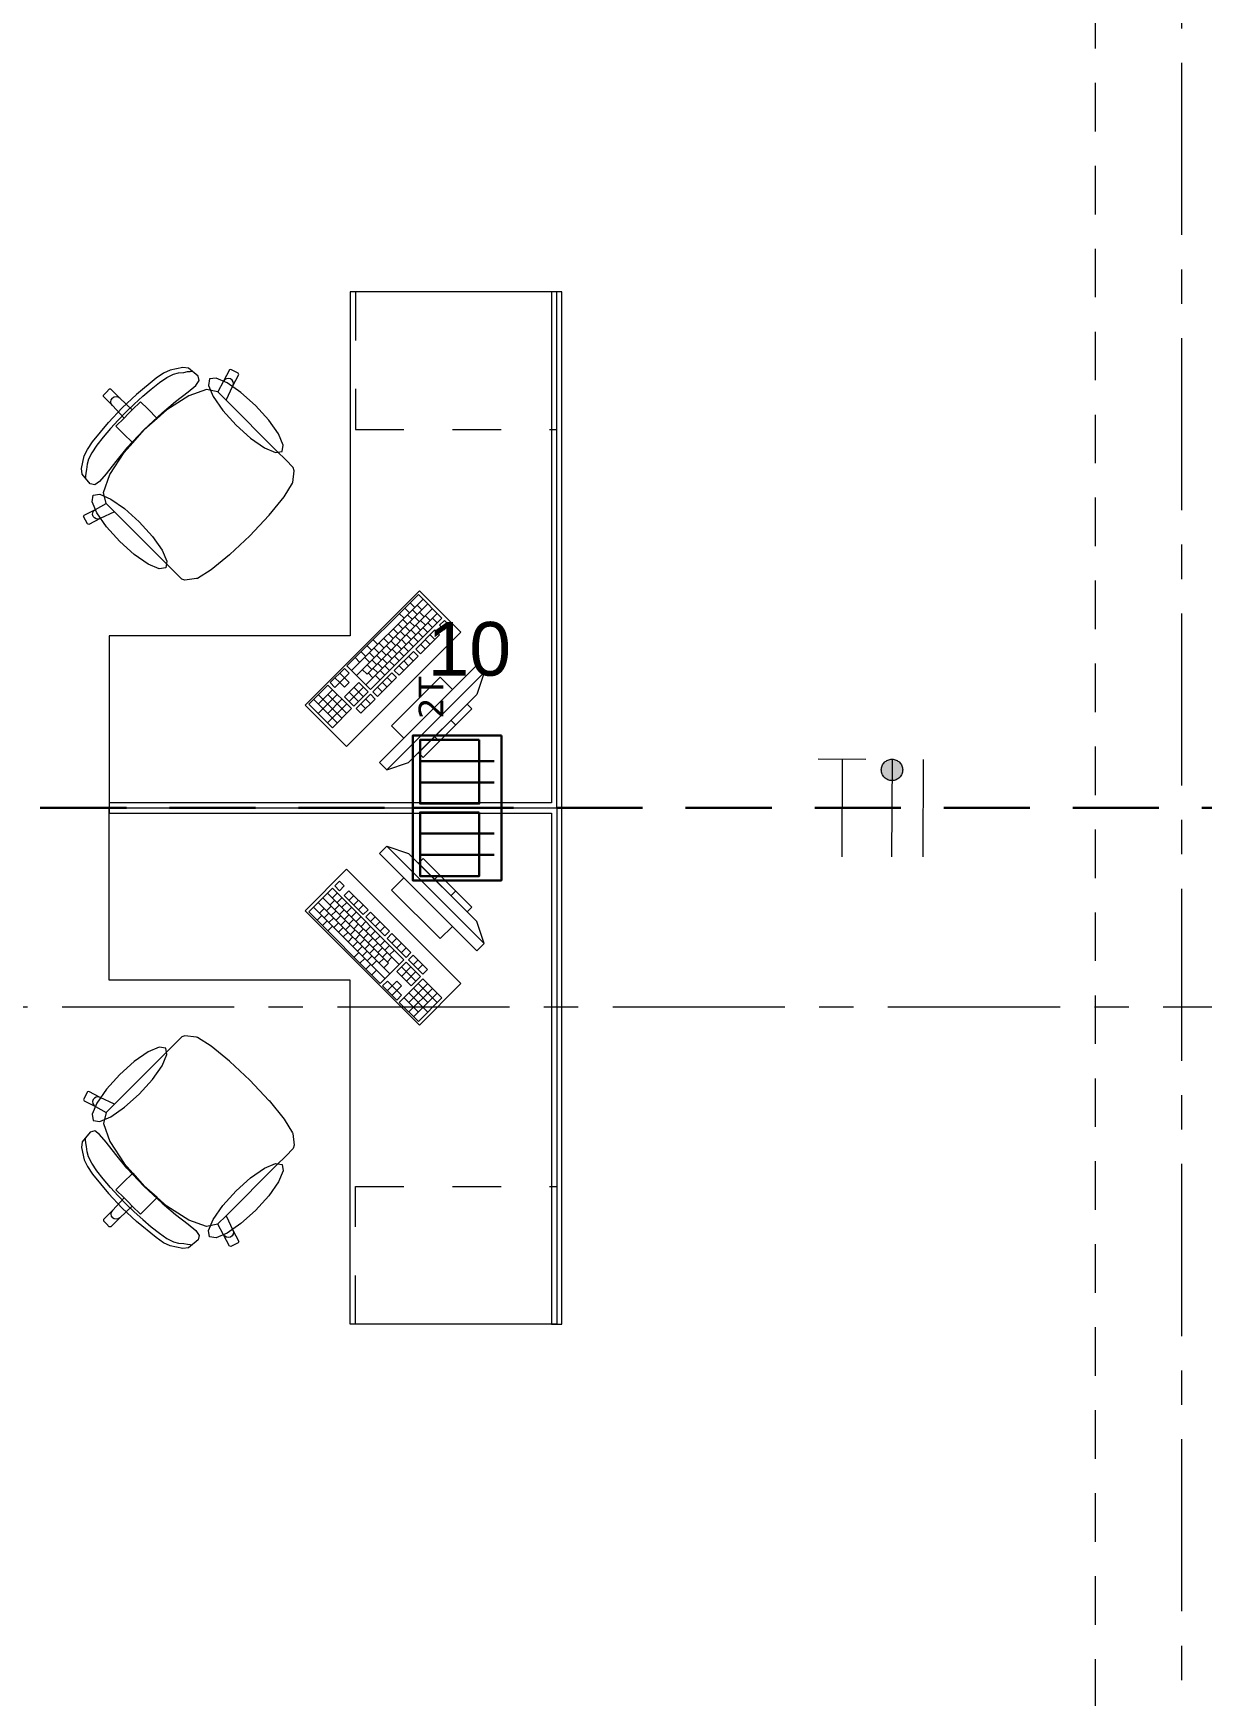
# Model space of a CAD drawing. Header units: inches. Extents: x -19 to 5698, y -728 to 92.
# Drawn here: x 211.983 to 215.378, y 32.405 to 37.236 of the extents above; entities that cross this region are included whole.
import ezdxf

# ---------------------------------------------------------------- set-up
doc = ezdxf.new("R2010")
doc.units = ezdxf.units.IN
doc.header["$MEASUREMENT"] = 0
for name, pattern in [('HIDDEN', [0.375, 0.25, -0.125]), ('Hidden Line', [0.195611, 0.141111, -0.0545]), ('Punto & Raya', [0.65, 0.5, -0.075, 0, -0.075]), ('Rayas', [0.282222, 0.141111, -0.141111]), ('RAYITAS', [0.375, 0.25, -0.125])]:
    doc.linetypes.add(name, pattern=pattern)
doc.layers.get('0').update_dxf_attribs({"color": 61})
for name, color, linetype, lineweight in [('00 conduct tomacorr', 120, 'HIDDEN', 30), ('00 IE LUZ EMERGENCIA', 253, 'Continuous', 0), ('T-TECHO-E', 150, 'Continuous', 20), ('TOMACORRIENTE', 22, 'RAYITAS', 9)]:
    doc.layers.add(name, color=color, linetype=linetype, lineweight=lineweight)
for name, color, linetype in [('02 _ ARQ _ ALB _ Ejes Generales', 251, 'Continuous'), ('08 _ STR _ EXT _ 09 Vigas', 251, 'Continuous'), ('Interior - Mobiliario', 7, 'Continuous'), ('Marcador - Secciones', 7, 'Continuous')]:
    doc.layers.add(name, color=color, linetype=linetype)
doc.styles.add('Annotative', font='arial.ttf')

# ---------------------------------------------------------------- blocks, each defined once
blk = doc.blocks.new('CAJA POP UP 6 MODULOS')
at = {"layer": '00 conduct tomacorr', "linetype": 'Continuous'}
for p, q in [((-0.095, -0.165), (-0.095, -0.0151)), ((-0.052, -0.165), (-0.052, -0.0151)), ((0.052, -0.165), (0.052, -0.0151)), ((0.095, -0.165), (0.095, -0.0151)), ((0, -0.165), (0, -0.18))]:
    blk.add_line(p, q, dxfattribs=at)
for points in [[(-0.147, 0), (0.147, 0), (0.147, -0.18), (-0.147, -0.18)], [(0, 0), (0.147, 0), (0.147, -0.18), (0, -0.18)]]:
    blk.add_lwpolyline(points, close=True, dxfattribs=at)
for points in [[(-0.138, -0.045), (-0.009, -0.045), (-0.009, -0.165), (-0.138, -0.165), (-0.138, -0.045)], [(0.009, -0.045), (0.138, -0.045), (0.138, -0.165), (0.009, -0.165), (0.009, -0.045)]]:
    blk.add_lwpolyline(points, dxfattribs=at)
at = {"color": 1, "insert": (-0.1807, -0.168), "char_height": 0.05, "attachment_point": 1, "rotation": 180}
blk.add_mtext_dynamic_manual_height_columns('{\\fVerdana|b0|i0|c0|p34;2T}', width=0.000481, gutter_width=0.1561, heights=[0], dxfattribs=at)
blk = doc.blocks.new('a')
at = {"layer": 'TOMACORRIENTE', "ltscale": 0.05}
h = blk.add_hatch(color=4, dxfattribs=at)
edge = h.paths.add_edge_path()
edge.add_arc((0, 0.0752), 0.0211, 0, 360)
at = {"layer": 'TOMACORRIENTE', "color": 4}
for p, q in [((-0.1455, 0.0963), (-0.0515, 0.0963)), ((-0.0985, 0.0963), (-0.0985, -0.0966)), ((0, 0.0963), (0, -0.0963)), ((0.0623, -0.0963), (0.0623, 0.0963))]:
    blk.add_line(p, q, dxfattribs=at)
blk.add_circle((0, 0.0752), 0.0211, dxfattribs=at)
blk = doc.blocks.new('CABLE 3FACE')
at = {"layer": 'T-TECHO-E', "rotation": 59.94170052614085}
blk.add_blockref('a', (0, 0), dxfattribs=at)

msp = doc.modelspace()

# ---------------------------------------------------------------- linework, layer by layer
at = {"layer": '00 conduct tomacorr'}
msp.add_line((206.7537, 34.9847), (230.7078, 34.9847), dxfattribs=at)
at = {"layer": '02 _ ARQ _ ALB _ Ejes Generales', "color": 251, "linetype": 'Punto & Raya', "lineweight": 13, "true_color": 0x636466}
msp.add_line((215.32, 3.05), (215.32, 44.9), dxfattribs=at)
at = {"layer": '08 _ STR _ EXT _ 09 Vigas', "color": 251, "linetype": 'Hidden Line', "lineweight": 13, "true_color": 0x636466}
msp.add_line((215.07, 30.2), (215.07, 39.4), dxfattribs=at)
at = {"layer": 'Interior - Mobiliario', "color": 175, "linetype": 'Rayas', "lineweight": 13}
for p, q in [((212.9191, 36.4847), (212.9191, 36.0847)), ((212.9191, 36.0847), (213.5041, 36.0847)), ((212.9191, 33.4847), (212.9191, 33.8847)), ((212.9191, 33.8847), (213.5041, 33.8847))]:
    msp.add_line(p, q, dxfattribs=at)
at = {"layer": 'Interior - Mobiliario', "color": 175, "linetype": 'Continuous', "lineweight": 13}
for p, q in [((213.5191, 36.4847), (213.4891, 36.4847)), ((213.4891, 36.4847), (213.4891, 34.9997)), ((213.5191, 34.9997), (213.5191, 36.4847)), ((212.3619, 36.2484), (212.3402, 36.2335)), ((212.3812, 36.2573), (212.3619, 36.2484)), ((212.3716, 36.2357), (212.3904, 36.2457)), ((212.4173, 36.2651), (212.3812, 36.2573)), ((212.3904, 36.2457), (212.4052, 36.2496)), ((212.4052, 36.2496), (212.4206, 36.2508)), ((212.4341, 36.2632), (212.4173, 36.2651)), ((212.4206, 36.2508), (212.4313, 36.2528)), ((212.4313, 36.2528), (212.4394, 36.2536)), ((212.4619, 36.24), (212.4341, 36.2632)), ((212.4394, 36.2536), (212.4439, 36.2544)), ((212.4653, 36.2271), (212.4619, 36.24)), ((212.5533, 36.258), (212.5363, 36.2249)), ((212.5573, 36.2594), (212.5533, 36.258)), ((212.5787, 36.2486), (212.5573, 36.2594)), ((212.563, 36.2114), (212.58, 36.2445)), ((212.58, 36.2445), (212.5787, 36.2486)), ((212.187, 36.1848), (212.1955, 36.1933)), ((212.2041, 36.2019), (212.1955, 36.1933)), ((212.2083, 36.2019), (212.2041, 36.2019)), ((212.2344, 36.1758), (212.2083, 36.2019)), ((212.3402, 36.2335), (212.2835, 36.1866)), ((212.3012, 36.1811), (212.3259, 36.2023)), ((212.3259, 36.2023), (212.3497, 36.2209)), ((212.3497, 36.2209), (212.3716, 36.2357)), ((212.3969, 36.1663), (212.433, 36.1942)), ((212.433, 36.1942), (212.4553, 36.2128)), ((212.487, 36.2014), (212.4351, 36.183)), ((212.4553, 36.2128), (212.4653, 36.2271)), ((212.519, 36.1939), (212.487, 36.2014)), ((212.5363, 36.2249), (212.519, 36.1939)), ((212.5192, 36.1939), (212.519, 36.1939)), ((212.5192, 36.1939), (212.5434, 36.1697)), ((212.54, 36.2296), (212.5363, 36.2249)), ((212.5451, 36.2324), (212.54, 36.2296)), ((212.5434, 36.1697), (212.563, 36.2114)), ((212.5509, 36.2332), (212.5451, 36.2324)), ((212.5566, 36.2316), (212.5509, 36.2332)), ((212.5611, 36.228), (212.5566, 36.2316)), ((212.564, 36.2229), (212.5611, 36.228)), ((212.563, 36.2114), (212.5646, 36.2171)), ((212.5646, 36.2171), (212.564, 36.2229)), ((212.187, 36.1805), (212.187, 36.1848)), ((212.2131, 36.1544), (212.187, 36.1805)), ((212.2022, 36.1053), (212.2413, 36.1475)), ((212.2087, 36.165), (212.2099, 36.1708)), ((212.2098, 36.1593), (212.2087, 36.165)), ((212.2131, 36.1544), (212.2098, 36.1593)), ((212.2099, 36.1708), (212.2132, 36.1757)), ((212.2471, 36.1179), (212.2131, 36.1544)), ((212.2181, 36.179), (212.2132, 36.1757)), ((212.2238, 36.1801), (212.2181, 36.179)), ((212.2296, 36.179), (212.2238, 36.1801)), ((212.2344, 36.1758), (212.2296, 36.179)), ((212.271, 36.1418), (212.2344, 36.1758)), ((212.2835, 36.1866), (212.2413, 36.1475)), ((212.2531, 36.1358), (212.2766, 36.1586)), ((212.2946, 36.1654), (212.271, 36.1418)), ((212.2766, 36.1586), (212.3012, 36.1811)), ((212.3157, 36.1443), (212.2946, 36.1654)), ((212.3431, 36.1169), (212.3157, 36.1443)), ((212.3576, 36.1335), (212.3969, 36.1663)), ((212.4351, 36.183), (212.3713, 36.1417)), ((212.6913, 36.0218), (212.5434, 36.1697)), ((212.1554, 36.0486), (212.2022, 36.1053)), ((212.2303, 36.1123), (212.2077, 36.0877)), ((212.2234, 36.0943), (212.2471, 36.1179)), ((212.2446, 36.0731), (212.2234, 36.0943)), ((212.2531, 36.1358), (212.2303, 36.1123)), ((212.2471, 36.1179), (212.259, 36.1299)), ((212.271, 36.1418), (212.259, 36.1299)), ((212.3048, 36.0841), (212.3576, 36.1335)), ((212.3431, 36.1169), (212.3053, 36.0836)), ((212.3713, 36.1417), (212.3431, 36.1169)), ((212.1405, 36.0269), (212.1554, 36.0486)), ((212.1866, 36.0629), (212.168, 36.0391)), ((212.2077, 36.0877), (212.1866, 36.0629)), ((212.272, 36.0457), (212.2446, 36.0731)), ((212.2472, 36.0176), (212.272, 36.0457)), ((212.3048, 36.0841), (212.2553, 36.0313)), ((212.272, 36.0457), (212.3053, 36.0836)), ((212.1238, 35.9716), (212.1315, 36.0077)), ((212.1315, 36.0077), (212.1405, 36.0269)), ((212.1432, 35.9985), (212.1393, 35.9837)), ((212.1531, 36.0173), (212.1432, 35.9985)), ((212.168, 36.0391), (212.1531, 36.0173)), ((212.2058, 35.9538), (212.2472, 36.0176)), ((212.2553, 36.0313), (212.2226, 35.992)), ((212.7168, 35.9963), (212.6913, 36.0218)), ((212.1256, 35.9548), (212.1238, 35.9716)), ((212.1488, 35.9269), (212.1256, 35.9548)), ((212.1353, 35.9495), (212.1345, 35.945)), ((212.1361, 35.9576), (212.1353, 35.9495)), ((212.1381, 35.9683), (212.1361, 35.9576)), ((212.1393, 35.9837), (212.1381, 35.9683)), ((212.1947, 35.9558), (212.1761, 35.9335)), ((212.1875, 35.9018), (212.2058, 35.9538)), ((212.2226, 35.992), (212.1947, 35.9558)), ((212.7388, 35.9743), (212.7168, 35.9963)), ((212.7376, 35.9311), (212.7416, 35.965)), ((212.7416, 35.965), (212.7388, 35.9743)), ((212.1617, 35.9235), (212.1488, 35.9269)), ((212.1761, 35.9335), (212.1617, 35.9235)), ((212.1949, 35.8699), (212.1875, 35.9018)), ((212.7118, 35.889), (212.7368, 35.929)), ((212.7368, 35.929), (212.7376, 35.9311)), ((212.1308, 35.8356), (212.1639, 35.8525)), ((212.1593, 35.8489), (212.1639, 35.8525)), ((212.1639, 35.8525), (212.1949, 35.8699)), ((212.195, 35.8696), (212.1949, 35.8699)), ((212.195, 35.8696), (212.2192, 35.8454)), ((212.6683, 35.8353), (212.7118, 35.889)), ((212.1295, 35.8315), (212.1308, 35.8356)), ((212.1403, 35.8101), (212.1295, 35.8315)), ((212.1443, 35.8089), (212.1403, 35.8101)), ((212.1774, 35.8258), (212.1443, 35.8089)), ((212.1557, 35.8379), (212.1564, 35.8438)), ((212.1573, 35.8323), (212.1557, 35.8379)), ((212.1564, 35.8438), (212.1593, 35.8489)), ((212.1609, 35.8277), (212.1573, 35.8323)), ((212.166, 35.8249), (212.1609, 35.8277)), ((212.1718, 35.8242), (212.166, 35.8249)), ((212.1774, 35.8258), (212.1718, 35.8242)), ((212.2192, 35.8454), (212.1774, 35.8258)), ((212.3671, 35.6976), (212.2192, 35.8454)), ((212.6127, 35.7761), (212.6676, 35.8345)), ((212.6676, 35.8345), (212.6683, 35.8353)), ((212.6127, 35.7761), (212.5544, 35.7213)), ((212.5536, 35.7206), (212.4999, 35.677)), ((212.5544, 35.7213), (212.5536, 35.7206)), ((212.3926, 35.672), (212.3671, 35.6976)), ((212.4145, 35.6501), (212.3926, 35.672)), ((212.4999, 35.677), (212.4599, 35.6521)), ((212.4238, 35.6472), (212.4145, 35.6501)), ((212.4577, 35.6512), (212.4238, 35.6472)), ((212.4599, 35.6521), (212.4577, 35.6512)), ((213.1022, 35.6052), (212.8945, 35.3975)), ((213.1159, 35.5915), (212.9082, 35.3838)), ((213.1296, 35.5778), (212.9219, 35.37)), ((213.1433, 35.564), (212.9529, 35.3736)), ((213.0624, 35.5654), (213.0761, 35.5517)), ((213.0779, 35.5809), (213.0917, 35.5672)), ((213.0986, 35.5742), (213.1123, 35.5604)), ((213.1707, 35.5366), (213.1022, 35.6052)), ((213.157, 35.5503), (212.9493, 35.3426)), ((212.963, 35.3289), (213.1707, 35.5366)), ((213.0432, 35.5188), (213.0569, 35.5051)), ((213.0468, 35.5498), (213.0605, 35.5361)), ((213.057, 35.5326), (213.0707, 35.5189)), ((213.0709, 35.5465), (213.0846, 35.5327)), ((213.0777, 35.5258), (213.0914, 35.5121)), ((213.0847, 35.5603), (213.0984, 35.5466)), ((213.0915, 35.5397), (213.1052, 35.526)), ((213.0948, 35.5156), (213.1086, 35.5019)), ((213.1054, 35.5535), (213.1191, 35.5398)), ((213.1087, 35.5294), (213.1224, 35.5157)), ((213.1225, 35.5433), (213.1363, 35.5296)), ((213.1293, 35.5226), (213.143, 35.5089)), ((213.1432, 35.5365), (213.1569, 35.5228)), ((213.1776, 35.5298), (213.1638, 35.5159)), ((213.1638, 35.5159), (213.1775, 35.5022)), ((213.1775, 35.5022), (213.1913, 35.516)), ((213.1913, 35.516), (213.1776, 35.5298)), ((212.9706, 35.4736), (212.9843, 35.4599)), ((213.0016, 35.4772), (213.0154, 35.4635)), ((213.0155, 35.4911), (213.0292, 35.4774)), ((213.0223, 35.4704), (213.036, 35.4567)), ((213.0293, 35.5049), (213.0431, 35.4912)), ((213.0361, 35.4843), (213.0498, 35.4706)), ((213.05, 35.4981), (213.0637, 35.4844)), ((213.0533, 35.474), (213.067, 35.4603)), ((213.0638, 35.512), (213.0775, 35.4983)), ((213.0672, 35.4879), (213.0809, 35.4742)), ((213.0739, 35.4672), (213.0877, 35.4535)), ((213.081, 35.5017), (213.0947, 35.488)), ((213.0878, 35.4811), (213.1015, 35.4674)), ((213.1499, 35.5021), (213.0945, 35.4467)), ((213.1016, 35.4949), (213.1154, 35.4812)), ((213.1082, 35.433), (213.1636, 35.4883)), ((213.1155, 35.5088), (213.1292, 35.4951)), ((213.1222, 35.4744), (213.1359, 35.4607)), ((213.1361, 35.4882), (213.1498, 35.4745)), ((213.1636, 35.4883), (213.1499, 35.5021)), ((212.9187, 35.4217), (212.9324, 35.408)), ((212.936, 35.439), (212.9497, 35.4253)), ((212.9463, 35.4218), (212.96, 35.4081)), ((212.9533, 35.4563), (212.967, 35.4426)), ((212.9601, 35.4357), (212.9738, 35.422)), ((212.974, 35.4495), (212.9877, 35.4358)), ((212.9807, 35.4289), (212.9945, 35.4152)), ((212.9878, 35.4634), (213.0015, 35.4497)), ((212.9946, 35.4427), (213.0083, 35.429)), ((212.9979, 35.4186), (213.0116, 35.4049)), ((213.0084, 35.4566), (213.0221, 35.4429)), ((213.0118, 35.4325), (213.0255, 35.4188)), ((213.0256, 35.4463), (213.0393, 35.4326)), ((213.0876, 35.4397), (213.0322, 35.3844)), ((213.0324, 35.4257), (213.0461, 35.412)), ((213.0395, 35.4602), (213.0532, 35.4465)), ((213.0459, 35.3706), (213.1013, 35.426)), ((213.0462, 35.4395), (213.06, 35.4258)), ((213.0601, 35.4534), (213.0738, 35.4397)), ((213.0737, 35.4259), (213.0875, 35.4122)), ((213.1013, 35.426), (213.0876, 35.4397)), ((213.0945, 35.4467), (213.1082, 35.433)), ((213.1084, 35.4605), (213.1221, 35.4468)), ((212.8875, 35.3905), (212.846, 35.349)), ((212.8737, 35.3767), (212.8874, 35.363)), ((212.8874, 35.363), (212.9013, 35.3768)), ((212.9013, 35.3768), (212.8875, 35.3905)), ((212.8945, 35.3975), (212.963, 35.3289)), ((212.9392, 35.3873), (212.9529, 35.3736)), ((212.953, 35.4012), (212.9668, 35.3875)), ((212.9564, 35.3771), (212.9701, 35.3634)), ((212.9669, 35.415), (212.9806, 35.4013)), ((213.0253, 35.3774), (212.9699, 35.322)), ((212.9702, 35.3909), (212.9839, 35.3772)), ((212.977, 35.3703), (212.9907, 35.3566)), ((212.9841, 35.4048), (212.9978, 35.3911)), ((213.2718, 35.3999), (212.989, 35.117)), ((212.9909, 35.3842), (213.0046, 35.3704)), ((213.0047, 35.398), (213.0184, 35.3843)), ((213.0102, 35.0958), (213.2931, 35.3787)), ((213.0186, 35.4118), (213.0323, 35.3981)), ((213.039, 35.3637), (213.0253, 35.3774)), ((213.0322, 35.3844), (213.0459, 35.3706)), ((213.046, 35.3982), (213.0598, 35.3845)), ((213.0599, 35.4121), (213.0736, 35.3983)), ((213.2931, 35.3787), (213.2718, 35.3999)), ((213.2931, 35.3787), (213.2718, 35.315)), ((212.8391, 35.3421), (212.7837, 35.2867)), ((212.8528, 35.3284), (212.8112, 35.2868)), ((212.9076, 35.2735), (212.8391, 35.3421)), ((212.846, 35.349), (212.8597, 35.3353)), ((212.8597, 35.3353), (212.8736, 35.3491)), ((212.8598, 35.3628), (212.8736, 35.3491)), ((212.8874, 35.363), (212.8736, 35.3491)), ((212.8736, 35.3491), (212.8873, 35.3354)), ((212.9287, 35.3494), (212.8871, 35.3079)), ((212.8873, 35.3354), (212.9011, 35.3493)), ((212.9011, 35.3493), (212.8874, 35.363)), ((212.9424, 35.3357), (212.9008, 35.2941)), ((212.901, 35.3217), (212.9284, 35.2943)), ((212.9146, 35.2804), (212.9561, 35.322)), ((212.9148, 35.3356), (212.9423, 35.3081)), ((212.9561, 35.322), (212.9287, 35.3494)), ((212.9699, 35.322), (212.9836, 35.3083)), ((212.9836, 35.3083), (213.039, 35.3637)), ((212.9837, 35.3359), (212.9974, 35.3222)), ((212.9976, 35.3497), (213.0113, 35.336)), ((213.0114, 35.3636), (213.0251, 35.3499)), ((213.1658, 35.3645), (213.0244, 35.2231)), ((213.0597, 35.1877), (213.2011, 35.3292)), ((213.2011, 35.3292), (213.1658, 35.3645)), ((212.7837, 35.2867), (212.8522, 35.2181)), ((212.7975, 35.3005), (212.8661, 35.232)), ((212.8665, 35.3146), (212.8111, 35.2593)), ((212.8114, 35.3144), (212.8799, 35.2458)), ((212.8939, 35.2872), (212.8385, 35.2318)), ((212.8802, 35.3009), (212.8387, 35.2594)), ((212.8389, 35.3145), (212.8938, 35.2597)), ((212.8522, 35.2181), (212.9076, 35.2735)), ((212.8871, 35.3079), (212.9146, 35.2804)), ((212.963, 35.3151), (212.9214, 35.2736)), ((212.9214, 35.2736), (212.9351, 35.2599)), ((212.9351, 35.2599), (212.9767, 35.3014)), ((212.9353, 35.2874), (212.949, 35.2737)), ((212.9491, 35.3013), (212.9628, 35.2876)), ((212.9767, 35.3014), (212.963, 35.3151)), ((213.2718, 35.315), (213.0738, 35.117)), ((213.2436, 35.2867), (213.1021, 35.1453)), ((213.1163, 35.1312), (213.2577, 35.2726)), ((213.2577, 35.2726), (213.2436, 35.2867)), ((213.1964, 35.2396), (213.2106, 35.2254)), ((213.0244, 35.2231), (213.0597, 35.1877)), ((213.1493, 35.1924), (213.1634, 35.1783)), ((213.1021, 35.1453), (213.1163, 35.1312)), ((212.989, 35.117), (213.0102, 35.0958)), ((213.0102, 35.0958), (213.0738, 35.117)), ((212.2041, 34.9997), (212.2041, 34.9697)), ((213.4891, 34.9997), (212.2041, 34.9997)), ((213.5191, 34.9697), (213.5191, 34.9997)), ((212.2041, 34.9697), (213.4891, 34.9697)), ((213.4891, 34.9697), (213.4891, 33.4847)), ((213.5191, 33.4847), (213.5191, 34.9697)), ((213.0102, 34.8736), (212.989, 34.8524)), ((212.989, 34.8524), (213.2718, 34.5696)), ((213.2931, 34.5908), (213.0102, 34.8736)), ((213.0102, 34.8736), (213.0738, 34.8524)), ((213.0738, 34.8524), (213.2718, 34.6544)), ((213.1163, 34.8383), (213.1021, 34.8241)), ((213.2577, 34.6968), (213.1163, 34.8383)), ((213.1021, 34.8241), (213.2436, 34.6827)), ((213.1493, 34.777), (213.1634, 34.7911)), ((212.8522, 34.7513), (212.7837, 34.6827)), ((213.06, 34.5436), (212.8522, 34.7513)), ((212.8728, 34.7719), (212.8591, 34.7582)), ((212.8591, 34.7582), (212.873, 34.7443)), ((212.8867, 34.758), (212.8728, 34.7719)), ((212.873, 34.7443), (212.8867, 34.758)), ((212.9005, 34.7442), (212.8868, 34.7305)), ((212.9559, 34.6888), (212.9005, 34.7442)), ((213.0597, 34.7817), (213.0244, 34.7463)), ((213.0244, 34.7463), (213.1658, 34.6049)), ((213.2011, 34.6403), (213.0597, 34.7817)), ((213.1964, 34.7298), (213.2106, 34.744)), ((212.7974, 34.6965), (213.0051, 34.4887)), ((212.8111, 34.7102), (213.0188, 34.5025)), ((212.8147, 34.6792), (212.8284, 34.6929)), ((212.8248, 34.7239), (213.0152, 34.5335)), ((212.8353, 34.6859), (212.8491, 34.6997)), ((212.8385, 34.7376), (213.0462, 34.5299)), ((212.8456, 34.7031), (212.8593, 34.7168)), ((212.8524, 34.7238), (212.8661, 34.7375)), ((212.8594, 34.6893), (212.8732, 34.703)), ((212.8662, 34.7099), (212.8799, 34.7236)), ((212.8801, 34.6961), (212.8938, 34.7098)), ((212.8868, 34.7305), (212.9422, 34.6751)), ((212.8939, 34.6822), (212.9076, 34.6959)), ((212.9006, 34.7166), (212.9144, 34.7303)), ((212.9145, 34.7028), (212.9282, 34.7165)), ((212.9283, 34.6889), (212.9421, 34.7026)), ((213.2436, 34.6827), (213.2577, 34.6968)), ((212.7837, 34.6827), (212.9914, 34.475)), ((212.8079, 34.6585), (212.8216, 34.6722)), ((212.8235, 34.6429), (212.8372, 34.6566)), ((212.8286, 34.6653), (212.8423, 34.679)), ((212.8424, 34.6515), (212.8561, 34.6652)), ((212.8492, 34.6721), (212.8629, 34.6858)), ((212.8562, 34.6376), (212.87, 34.6513)), ((212.863, 34.6582), (212.8768, 34.672)), ((212.8733, 34.6754), (212.887, 34.6891)), ((212.8769, 34.6444), (212.8906, 34.6581)), ((212.8871, 34.6616), (212.9008, 34.6753)), ((212.8907, 34.6306), (212.9044, 34.6443)), ((212.901, 34.6477), (212.9147, 34.6614)), ((212.9078, 34.6684), (212.9215, 34.6821)), ((212.9148, 34.6339), (212.9285, 34.6476)), ((212.9216, 34.6545), (212.9353, 34.6682)), ((212.9355, 34.6407), (212.9492, 34.6544)), ((212.9422, 34.6751), (212.9559, 34.6888)), ((212.9628, 34.6819), (212.9491, 34.6682)), ((212.9491, 34.6682), (213.0045, 34.6128)), ((213.0182, 34.6265), (212.9628, 34.6819)), ((212.963, 34.6543), (212.9767, 34.668)), ((212.9768, 34.6405), (212.9905, 34.6542)), ((213.2931, 34.5908), (213.2718, 34.6544)), ((212.8391, 34.6274), (212.8528, 34.6411)), ((212.8701, 34.6238), (212.8838, 34.6375)), ((212.8839, 34.6099), (212.8977, 34.6236)), ((212.8978, 34.5961), (212.9115, 34.6098)), ((212.9046, 34.6167), (212.9183, 34.6304)), ((212.9116, 34.5822), (212.9254, 34.5959)), ((212.9184, 34.6029), (212.9321, 34.6166)), ((212.9287, 34.62), (212.9424, 34.6337)), ((212.9323, 34.589), (212.946, 34.6027)), ((212.9425, 34.6062), (212.9562, 34.6199)), ((212.9493, 34.6268), (212.963, 34.6405)), ((212.9564, 34.5923), (212.9701, 34.606)), ((212.9632, 34.613), (212.9769, 34.6267)), ((212.977, 34.5991), (212.9907, 34.6128)), ((212.9907, 34.6266), (213.0044, 34.6403)), ((212.9909, 34.5853), (213.0046, 34.599)), ((213.0045, 34.6128), (213.0182, 34.6265)), ((213.0251, 34.6196), (213.0114, 34.6058)), ((213.0114, 34.6058), (213.0668, 34.5505)), ((213.0805, 34.5642), (213.0251, 34.6196)), ((213.0253, 34.592), (213.039, 34.6057)), ((213.1658, 34.6049), (213.2011, 34.6403)), ((212.9152, 34.5512), (212.9289, 34.5649)), ((212.9255, 34.5684), (212.9392, 34.5821)), ((212.9325, 34.5339), (212.9463, 34.5476)), ((212.9393, 34.5545), (212.953, 34.5682)), ((212.9461, 34.5752), (212.9598, 34.5889)), ((212.9532, 34.5407), (212.9669, 34.5544)), ((212.96, 34.5613), (212.9737, 34.575)), ((212.9702, 34.5785), (212.9839, 34.5922)), ((212.9738, 34.5475), (212.9875, 34.5612)), ((212.9841, 34.5646), (212.9978, 34.5784)), ((212.9979, 34.5508), (213.0116, 34.5645)), ((213.0047, 34.5714), (213.0184, 34.5851)), ((213.0118, 34.5369), (213.0255, 34.5507)), ((213.0186, 34.5576), (213.0323, 34.5713)), ((213.0391, 34.5782), (213.0528, 34.5919)), ((213.053, 34.5643), (213.0667, 34.578)), ((213.0668, 34.5505), (213.0805, 34.5642)), ((213.0875, 34.5572), (213.0737, 34.5435)), ((213.129, 34.5157), (213.0875, 34.5572)), ((213.2718, 34.5696), (213.2931, 34.5908)), ((212.9499, 34.5166), (212.9636, 34.5303)), ((212.967, 34.5268), (212.9807, 34.5405)), ((212.9672, 34.4993), (212.9809, 34.513)), ((212.9877, 34.5336), (213.0014, 34.5473)), ((212.9914, 34.475), (213.06, 34.5436)), ((213.0015, 34.5198), (213.0152, 34.5335)), ((213.0669, 34.5367), (213.0395, 34.5093)), ((213.0395, 34.5093), (213.081, 34.4677)), ((213.0532, 34.523), (213.0947, 34.4814)), ((213.0533, 34.4954), (213.0807, 34.5228)), ((213.1084, 34.4951), (213.0669, 34.5367)), ((213.0672, 34.4816), (213.0946, 34.509)), ((213.0737, 34.5435), (213.1153, 34.502)), ((213.0876, 34.5297), (213.1013, 34.5434)), ((213.1014, 34.5158), (213.1152, 34.5296)), ((213.1153, 34.502), (213.129, 34.5157)), ((213.012, 34.4818), (212.9983, 34.4681)), ((212.9983, 34.4681), (213.0399, 34.4266)), ((213.0259, 34.468), (213.012, 34.4818)), ((213.0122, 34.4543), (213.0259, 34.468)), ((213.0396, 34.4817), (213.0259, 34.468)), ((213.0259, 34.468), (213.0397, 34.4541)), ((213.026, 34.4404), (213.0397, 34.4541)), ((213.0534, 34.4678), (213.0396, 34.4817)), ((213.0397, 34.4541), (213.0534, 34.4678)), ((213.0536, 34.4403), (213.0397, 34.4541)), ((213.1154, 34.4882), (213.0468, 34.4196)), ((213.0743, 34.4195), (213.1292, 34.4744)), ((213.0745, 34.3919), (213.143, 34.4605)), ((213.081, 34.4677), (213.1084, 34.4951)), ((213.0879, 34.4608), (213.1295, 34.4192)), ((213.1016, 34.4745), (213.157, 34.4191)), ((213.1707, 34.4328), (213.1154, 34.4882)), ((213.0399, 34.4266), (213.0536, 34.4403)), ((213.0468, 34.4196), (213.1022, 34.3643)), ((213.0605, 34.4334), (213.102, 34.3918)), ((213.0742, 34.4471), (213.1296, 34.3917)), ((213.0883, 34.3781), (213.1569, 34.4467)), ((213.1022, 34.3643), (213.1707, 34.4328)), ((212.4145, 34.3193), (212.3926, 34.2974)), ((212.4238, 34.3222), (212.4145, 34.3193)), ((212.4577, 34.3182), (212.4238, 34.3222)), ((212.4599, 34.3173), (212.4577, 34.3182)), ((212.4999, 34.2924), (212.4599, 34.3173)), ((212.3671, 34.2719), (212.2192, 34.124)), ((212.3926, 34.2974), (212.3671, 34.2719)), ((212.5536, 34.2488), (212.4999, 34.2924)), ((212.5544, 34.2482), (212.5536, 34.2488)), ((212.6127, 34.1933), (212.5544, 34.2482)), ((212.6127, 34.1933), (212.6676, 34.135)), ((212.1403, 34.1593), (212.1295, 34.1379)), ((212.1295, 34.1379), (212.1308, 34.1339)), ((212.1308, 34.1339), (212.1639, 34.1169)), ((212.1443, 34.1606), (212.1403, 34.1593)), ((212.1774, 34.1436), (212.1443, 34.1606)), ((212.1573, 34.1371), (212.1557, 34.1315)), ((212.1557, 34.1315), (212.1564, 34.1257)), ((212.1564, 34.1257), (212.1593, 34.1205)), ((212.1609, 34.1417), (212.1573, 34.1371)), ((212.1593, 34.1205), (212.1639, 34.1169)), ((212.166, 34.1446), (212.1609, 34.1417)), ((212.1639, 34.1169), (212.1949, 34.0996)), ((212.1718, 34.1452), (212.166, 34.1446)), ((212.1774, 34.1436), (212.1718, 34.1452)), ((212.2192, 34.124), (212.1774, 34.1436)), ((212.195, 34.0998), (212.2192, 34.124)), ((212.6676, 34.135), (212.6683, 34.1341)), ((212.6683, 34.1341), (212.7118, 34.0805)), ((212.1949, 34.0996), (212.1875, 34.0676)), ((212.1875, 34.0676), (212.2058, 34.0157)), ((212.195, 34.0998), (212.1949, 34.0996)), ((212.7118, 34.0805), (212.7368, 34.0404)), ((212.1488, 34.0425), (212.1256, 34.0147)), ((212.1353, 34.0199), (212.1345, 34.0244)), ((212.1361, 34.0119), (212.1353, 34.0199)), ((212.1617, 34.0459), (212.1488, 34.0425)), ((212.1761, 34.0359), (212.1617, 34.0459)), ((212.1947, 34.0136), (212.1761, 34.0359)), ((212.7368, 34.0404), (212.7376, 34.0383)), ((212.7376, 34.0383), (212.7416, 34.0044)), ((212.1256, 34.0147), (212.1238, 33.9979)), ((212.1238, 33.9979), (212.1315, 33.9617)), ((212.1381, 34.0011), (212.1361, 34.0119)), ((212.1393, 33.9857), (212.1381, 34.0011)), ((212.1432, 33.971), (212.1393, 33.9857)), ((212.1531, 33.9521), (212.1432, 33.971)), ((212.2226, 33.9775), (212.1947, 34.0136)), ((212.2058, 34.0157), (212.2472, 33.9518)), ((212.2553, 33.9381), (212.2226, 33.9775)), ((212.7168, 33.9731), (212.6913, 33.9476)), ((212.7388, 33.9951), (212.7168, 33.9731)), ((212.7416, 34.0044), (212.7388, 33.9951)), ((212.1315, 33.9617), (212.1405, 33.9425)), ((212.1405, 33.9425), (212.1554, 33.9208)), ((212.168, 33.9303), (212.1531, 33.9521)), ((212.1554, 33.9208), (212.2022, 33.8641)), ((212.1866, 33.9065), (212.168, 33.9303)), ((212.272, 33.9237), (212.2446, 33.8963)), ((212.2472, 33.9518), (212.272, 33.9237)), ((212.3048, 33.8854), (212.2553, 33.9381)), ((212.272, 33.9237), (212.3053, 33.8858)), ((212.6913, 33.9476), (212.5434, 33.7998)), ((212.2077, 33.8818), (212.1866, 33.9065)), ((212.2303, 33.8571), (212.2077, 33.8818)), ((212.2446, 33.8963), (212.2234, 33.8752)), ((212.2234, 33.8752), (212.2471, 33.8515)), ((212.3048, 33.8854), (212.3576, 33.8359)), ((212.3431, 33.8525), (212.3053, 33.8858)), ((212.2022, 33.8641), (212.2413, 33.8219)), ((212.2471, 33.8515), (212.2131, 33.815)), ((212.2531, 33.8337), (212.2303, 33.8571)), ((212.271, 33.8276), (212.2344, 33.7937)), ((212.2471, 33.8515), (212.259, 33.8396)), ((212.2531, 33.8337), (212.2766, 33.8108)), ((212.271, 33.8276), (212.259, 33.8396)), ((212.2946, 33.804), (212.271, 33.8276)), ((212.3157, 33.8252), (212.2946, 33.804)), ((212.3431, 33.8525), (212.3157, 33.8252)), ((212.3713, 33.8277), (212.3431, 33.8525)), ((212.3576, 33.8359), (212.3969, 33.8032)), ((212.4351, 33.7864), (212.3713, 33.8277)), ((212.2131, 33.815), (212.187, 33.7889)), ((212.187, 33.7889), (212.187, 33.7847)), ((212.187, 33.7847), (212.1955, 33.7761)), ((212.2041, 33.7676), (212.1955, 33.7761)), ((212.2344, 33.7937), (212.2083, 33.7676)), ((212.2098, 33.8101), (212.2087, 33.8044)), ((212.2087, 33.8044), (212.2099, 33.7986)), ((212.2131, 33.815), (212.2098, 33.8101)), ((212.2099, 33.7986), (212.2132, 33.7937)), ((212.2181, 33.7905), (212.2132, 33.7937)), ((212.2238, 33.7893), (212.2181, 33.7905)), ((212.2296, 33.7904), (212.2238, 33.7893)), ((212.2344, 33.7937), (212.2296, 33.7904)), ((212.2835, 33.7828), (212.2413, 33.8219)), ((212.2766, 33.8108), (212.3012, 33.7883)), ((212.3402, 33.736), (212.2835, 33.7828)), ((212.3012, 33.7883), (212.3259, 33.7671)), ((212.3969, 33.8032), (212.433, 33.7753)), ((212.433, 33.7753), (212.4553, 33.7567)), ((212.487, 33.7681), (212.4351, 33.7864)), ((212.519, 33.7755), (212.487, 33.7681)), ((212.5192, 33.7756), (212.519, 33.7755)), ((212.5363, 33.7445), (212.519, 33.7755)), ((212.5192, 33.7756), (212.5434, 33.7998)), ((212.5434, 33.7998), (212.563, 33.758)), ((212.2083, 33.7676), (212.2041, 33.7676)), ((212.3259, 33.7671), (212.3497, 33.7485)), ((212.3619, 33.7211), (212.3402, 33.736)), ((212.3497, 33.7485), (212.3716, 33.7337)), ((212.3716, 33.7337), (212.3904, 33.7237)), ((212.4619, 33.7294), (212.4341, 33.7062)), ((212.4553, 33.7567), (212.4653, 33.7423)), ((212.4653, 33.7423), (212.4619, 33.7294)), ((212.54, 33.7399), (212.5363, 33.7445)), ((212.5533, 33.7114), (212.5363, 33.7445)), ((212.5451, 33.737), (212.54, 33.7399)), ((212.5509, 33.7363), (212.5451, 33.737)), ((212.5566, 33.7378), (212.5509, 33.7363)), ((212.5611, 33.7414), (212.5566, 33.7378)), ((212.564, 33.7465), (212.5611, 33.7414)), ((212.563, 33.758), (212.5646, 33.7524)), ((212.563, 33.758), (212.58, 33.7249)), ((212.5646, 33.7524), (212.564, 33.7465)), ((212.3812, 33.7121), (212.3619, 33.7211)), ((212.4173, 33.7043), (212.3812, 33.7121)), ((212.3904, 33.7237), (212.4052, 33.7198)), ((212.4052, 33.7198), (212.4206, 33.7187)), ((212.4341, 33.7062), (212.4173, 33.7043)), ((212.4206, 33.7187), (212.4313, 33.7166)), ((212.4313, 33.7166), (212.4394, 33.7159)), ((212.4394, 33.7159), (212.4439, 33.7151)), ((212.5573, 33.7101), (212.5533, 33.7114)), ((212.5787, 33.7209), (212.5573, 33.7101)), ((212.58, 33.7249), (212.5787, 33.7209)), ((213.4891, 33.4847), (213.5191, 33.4847))]:
    msp.add_line(p, q, dxfattribs=at)
at = {"layer": 'Interior - Mobiliario', "color": 175, "linetype": 'Continuous', "lineweight": 13, "flags": 128}
for points in [[(213.5041, 34.9847), (213.5041, 36.4847), (212.9041, 36.4847), (212.9041, 35.4847), (212.2041, 35.4847), (212.2041, 34.9847)], [(212.6292, 36.1546), (212.5867, 36.1927), (212.5464, 36.2207), (212.5143, 36.2343), (212.4954, 36.2315), (212.4925, 36.2126), (212.5061, 36.1805), (212.5341, 36.1401), (212.5723, 36.0976), (212.6148, 36.0595), (212.6551, 36.0315), (212.6872, 36.0179), (212.7061, 36.0207), (212.709, 36.0396), (212.6954, 36.0717), (212.6674, 36.1121)], [(212.2343, 35.7596), (212.1961, 35.8021), (212.1681, 35.8425), (212.1545, 35.8745), (212.1574, 35.8935), (212.1763, 35.8963), (212.2084, 35.8827), (212.2487, 35.8547), (212.2912, 35.8166), (212.3294, 35.7741), (212.3574, 35.7337), (212.371, 35.7016), (212.3681, 35.6827), (212.3492, 35.6799), (212.3171, 35.6935), (212.2768, 35.7215)], [(213.2259, 35.4953), (213.1057, 35.6155), (212.7733, 35.2832), (212.8935, 35.163)], [(213.5041, 34.9847), (213.5041, 33.4847), (212.9041, 33.4847), (212.9041, 34.4847), (212.2041, 34.4847), (212.2041, 34.9847)], [(212.8935, 34.8064), (212.7733, 34.6862), (213.1057, 34.3539), (213.2259, 34.4741)], [(212.2343, 34.2098), (212.1961, 34.1673), (212.1681, 34.127), (212.1545, 34.0949), (212.1574, 34.076), (212.1763, 34.0731), (212.2084, 34.0867), (212.2487, 34.1147), (212.2912, 34.1529), (212.3294, 34.1954), (212.3574, 34.2357), (212.371, 34.2678), (212.3681, 34.2867), (212.3492, 34.2896), (212.3171, 34.276), (212.2768, 34.248)], [(212.6292, 33.8149), (212.5867, 33.7767), (212.5464, 33.7487), (212.5143, 33.7351), (212.4954, 33.738), (212.4925, 33.7569), (212.5061, 33.789), (212.5341, 33.8293), (212.5723, 33.8718), (212.6148, 33.91), (212.6551, 33.938), (212.6872, 33.9516), (212.7061, 33.9487), (212.709, 33.9298), (212.6954, 33.8977), (212.6674, 33.8574)]]:
    msp.add_lwpolyline(points, close=True, dxfattribs=at)
at = {"layer": 'Marcador - Secciones', "color": 251, "linetype": 'Punto & Raya', "lineweight": 13, "true_color": 0x636466}
msp.add_line((189.6667, 34.4067), (240.9403, 34.4067), dxfattribs=at)

# ---------------------------------------------------------------- block references
at = {"layer": '00 conduct tomacorr'}
for name, p, xscale, yscale, zscale, rotation in [('CAJA POP UP 6 MODULOS', (213.3436, 34.9847), 1.432830642179531, 1.432830642179531, 1.432830642179531, 269.9999999999999), ('CABLE 3FACE', (214.4778, 34.9847), 1.47256122672843, 1.47256122672843, 1.47256122672843, 299.7894777823319)]:
    msp.add_blockref(name, p, dxfattribs=dict(at, xscale=xscale, yscale=yscale, zscale=zscale, rotation=rotation))

# ---------------------------------------------------------------- texts
at = {"layer": '00 IE LUZ EMERGENCIA', "style": 'Annotative'}
msp.add_attdef('10', (213.1288, 35.3692, 0), '', height=0.1562, dxfattribs=at)

doc.saveas('drawing.dxf')
